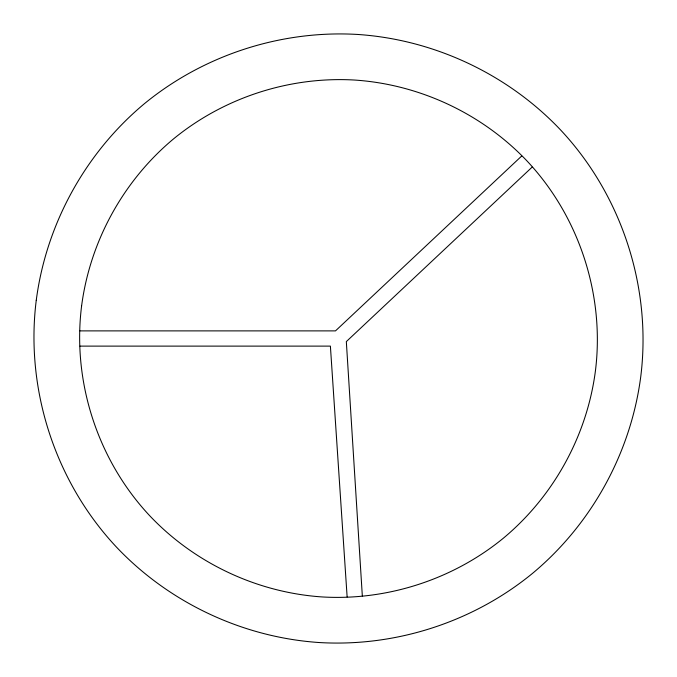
<?xml version="1.0" encoding="UTF-8"?>
<svg xmlns="http://www.w3.org/2000/svg" width="677" height="677" viewBox="0 0 677 677"><rect width="100%" height="100%" fill="white"/><g stroke="black" fill="none" stroke-linecap="round" stroke-linejoin="round"><path stroke-width="1.02" d="M521.705 156.015L335.487 330.884L80.03 330.884M532.13 167.117L346.328 341.597L362.33 595.988M80.03 346.116L330.393 346.116L347.132 596.945M36.253 300.317C25.108 389.224 55.142 481.677 116.419 547.05C169.157 602.784 242.806 637.438 319.375 642.549C395.969 647.077 473.384 621.926 532.689 573.233C591.63 524.1 630.837 452.778 640.747 376.683C651.892 287.776 621.858 195.323 560.581 129.95C507.843 74.216 434.194 39.562 357.625 34.451C281.031 29.923 203.616 55.074 144.311 103.767C85.37 152.9 46.163 224.222 36.253 300.317M81.587 306.046C72.117 381.616 97.649 460.199 149.735 515.764C194.561 563.137 257.158 592.595 322.244 596.945C387.354 600.787 453.15 579.41 503.561 538.029C553.659 496.258 586.993 435.633 595.413 370.954C604.883 295.384 579.351 216.801 527.265 161.236C482.439 113.863 419.842 84.405 354.756 80.055C289.646 76.213 223.85 97.59 173.439 138.971C123.341 180.742 90.007 241.367 81.587 306.046"/></g></svg>
